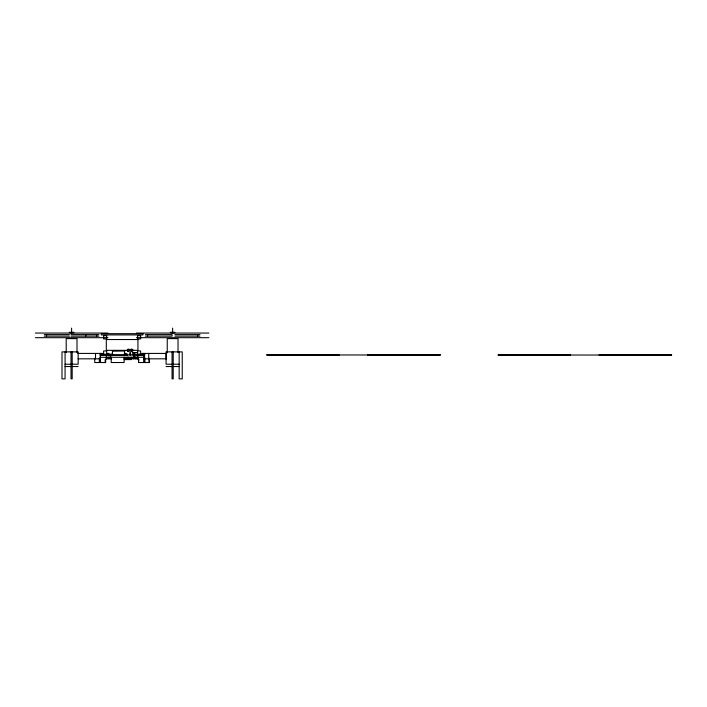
<?xml version="1.0" encoding="UTF-8"?>
<svg xmlns="http://www.w3.org/2000/svg" width="707" height="707" viewBox="0 0 707 707"><rect width="100%" height="100%" fill="white"/><g stroke="black" fill="none" stroke-linecap="round" stroke-linejoin="round"><path stroke-width="1.06" d="M105.219 362.523L105.202 359.978L106.421 358.44L106.306 354.967M94.729 358.325L94.747 362.523L105.652 362.523L105.643 359.978L106.421 358.44M112.475 355.197L112.475 350.725L112.475 355.197L124.662 355.197L124.662 350.725L112.475 350.725M112.705 350.955L124.662 350.725M406.083 355.002L410.573 354.967L408.655 354.949M410.537 354.967L413.622 354.949M297.78 354.967L296.427 354.976L300.917 355.02M296.48 354.976L293.378 354.967M402.619 355.073L397.52 355.02L401.956 355.073M633.331 354.861L628.903 354.914L635.399 354.949L634.824 354.976M637.467 354.861L645.005 354.896L638.103 354.941M375.947 355.011L367.773 355.135L440.187 355.047L367.773 355.029L375.947 355.214M397.688 355.011L401.956 354.976L400.736 354.985M309.312 355.038L307.262 355.011L309.454 355.038M408.69 355.055L409.415 355.029L405.411 355.073M409.698 355.055L413.622 355.029L409.22 355.002M632.703 354.861L628.841 354.896L631.581 354.914M606.641 355.082L599.147 354.896L607.675 354.711M383.768 355.241L380.976 355.259L385.554 355.223L380.101 355.179L400.728 354.994L400.197 355.02M655.539 354.658L599.227 354.781L607.331 354.923M399.031 355.047L399.738 355.055L397.961 355.02M407.833 355.064L409.371 354.967L406.083 354.994M409.698 354.976L406.719 354.994L440.267 354.843L380.119 354.976M554.076 354.737L560.536 354.737M537.638 354.887L536.427 354.896L539.759 354.905L537.064 354.932L538.354 354.887M556.356 354.72L552.83 354.755L570.611 354.773L524.762 354.967M384.679 355.214L403.008 355.082M535.376 354.896L558.283 354.755M538.999 354.923L540.917 354.896L538.646 354.896M627.622 354.87L631.333 354.834M640.613 354.967L638.686 354.976M377.847 355.197L380.967 355.188M399.384 354.994L401.32 354.994M532.3 354.914L531.09 354.914L532.963 354.949M559.803 354.737L563.09 354.72L562.436 354.72M401.505 354.976L403.317 354.967L399.738 355.02M406.525 355.002L404.722 355.011L408.69 354.958M378.581 355.206L375.293 355.206L406.392 355.126M531.858 354.914L533.661 354.905M535.066 354.941L536.056 354.941M609.947 354.737L616.937 354.702L608.144 354.737M524.983 355.108L498.117 355.073L557.399 354.72M533.511 354.905L535.217 354.949M632.889 354.852L634.002 354.861M636.795 354.941L637.908 354.923M630.414 354.914L632.12 354.949M641.081 354.976L641.956 354.896L638.103 354.861M298.699 354.976L297.629 354.985L299.697 355.011M331.053 355.214L339.227 355.153L302.402 354.967M378.581 355.002L375.293 355.02L385.554 354.967L380.976 354.967M614.153 354.958L616.937 354.967L606.641 354.914L608.453 354.923M633.702 354.852L634.692 354.852M615.143 354.967L610.645 354.914M636.106 354.941L637.908 354.852M613.411 354.967L614.109 354.967M69.286 332.29L73.917 332.29M170.325 332.29L174.947 332.29M69.86 332.75L73.608 332.75M170.9 332.75L174.638 332.75M35.35 333.059L107.853 333.059M136.389 333.059L208.883 333.059M44.249 334.605L69.436 334.605M71 334.605L98.945 334.605M145.288 334.605L172.04 334.605L172.04 336.143L145.288 336.143M174.868 334.605L199.984 334.605M44.249 336.143L69.436 336.143M71 336.143L98.945 336.143M174.868 336.143L199.984 336.143M35.35 337.69L107.853 337.69M136.389 337.69L208.883 337.69M132.262 352.652L137.609 352.652M132.633 352.802L135.947 352.802M77.85 353.42L102.506 353.42L102.506 354.967M166.711 353.42L141.736 353.42L141.736 354.967M124.22 353.73L126.085 353.73M125.705 354.198L127.773 354.198M132.218 354.499L132.996 354.967M108.701 354.658L110.239 354.658M112.705 354.658L111.167 354.967M124.432 354.658L125.979 354.658M144.802 354.658L139.73 354.967M634.382 354.843L611.484 354.746L636.256 354.843M538.177 354.896L542.136 354.879M99.775 354.967L144.802 354.967M266.733 354.967L404.872 354.976M498.117 354.967L671.65 355.091L655.539 354.896M310.762 355.055L305.044 354.994L306.971 355.047L305.68 355.002M377.847 355.011L380.101 355.011M403.167 355.082L404.872 355.082L402.318 355.02L403.317 355.073M616.062 354.958L615.284 354.958M636.256 354.949L609.77 355.108M635.399 355.197L671.65 354.896L635.399 354.79M99.979 357.282L144.696 357.282M108.551 357.592L110.098 357.592M126.253 357.592L127.49 357.282M135.55 357.592L134.003 357.282M109.134 357.742L109.444 357.282M111.441 357.742L111.14 357.282M135.62 357.742L136.398 357.742M126.279 358.051L124.812 358.051L124.812 357.282M126.933 358.051L130.017 358.051M130.221 358.051L133.305 358.051M136.398 358.051L135.62 358.051L135.62 357.282M138.121 354.967L137.812 354.499L137.83 358.44L139.032 359.978L138.581 359.978L138.599 362.523M78.07 358.82L100.332 358.82L100.332 353.42M111.273 358.82L108.922 358.82L108.922 357.282M123.902 358.82L138.351 358.82M166.578 358.82L143.91 358.82L143.91 353.42M124.202 359.589L131.387 359.589L131.387 357.282M105.202 359.978L105.652 359.978M138.581 362.523L149.504 362.523L149.486 358.325M65.044 364.22L70.744 364.22M71.601 364.22L78.159 364.22L78.159 351.883L61.995 351.883L61.995 378.872L65.079 378.872L65.079 351.883M171.783 364.22L166.083 364.22L166.083 351.883L182.238 351.883L182.238 378.872L179.154 378.872L179.154 351.883M172.641 364.22L179.189 364.22M65.044 366.535L70.894 366.535M71.601 366.535L78.159 366.535M166.083 366.535L171.934 366.535M172.641 366.535L179.189 366.535M636.106 354.852L637.095 354.852M633.702 354.949L634.692 354.958M607.764 354.914L613.331 354.967M404.722 354.985L405.712 354.976M298.99 354.967L300.917 354.976M326.881 355.214L266.813 354.87L302.985 354.861M632.889 354.905L634.002 354.941M405.411 354.985L406.525 354.985M304.381 355.038L305.495 355.038L300.475 355.02M302.278 354.985L304.682 355.038M609.213 354.72L606.668 354.72M633.331 354.941L612.359 354.958M633.03 355.082L635.399 355.091M608.497 354.728L610.698 354.728M327.686 355.188L331.707 355.214L321.446 355.179L326.024 355.214M608.144 354.932L609.77 354.941M627.622 354.923L631.333 354.958M396.238 355.064L399.95 355.091M303.992 355.038L328.437 355.188M616.062 354.711L612.359 354.675M322.507 355.179L323.673 355.188M629.725 354.923L630.202 354.932M124.662 355.197L124.432 350.955M137.821 358.44L138.599 359.978M197.721 334.605L197.721 336.143M178.031 352.484L178.031 338.618L167.241 338.618L167.241 352.484M173.215 351.883L173.215 378.872L172.057 378.872L172.057 351.883M172.641 328.128L172.641 332.75M166.172 353.42L166.172 358.82M148.947 358.325L148.956 362.523M148.717 353.42L148.717 358.82M147.551 334.605L147.551 336.143M144.917 358.325L144.917 362.523M144.564 353.42L144.564 358.82M144.378 357.282L144.378 362.523M143.83 357.282L143.83 362.523M143.609 353.42L143.609 354.658M142.823 353.42L142.823 354.967M139.244 354.198L139.244 354.967M137.609 354.198L137.547 350.955L140.631 350.955L140.631 354.198L137.388 354.198L137.388 354.967M137.087 357.282L137.087 358.82M136.964 354.967L136.964 354.499L136.654 354.967M136.389 354.967L136.389 354.499L135.62 354.967M135.912 357.282L135.912 357.742M135.815 357.282L135.815 357.742M135.55 357.282L135.55 358.82M135.408 357.282L135.408 358.511M135.267 357.592L134.392 357.282M134.966 357.282L135.01 358.051L134.233 358.051L134.233 357.282M134.657 357.282L134.657 357.742M134.383 354.967L133.605 354.499L133.72 358.82M134.109 354.198L134.109 354.967M133.906 353.42L133.906 354.967M133.19 352.652L133.19 354.198M131.537 357.282L131.537 358.82M130.68 354.967L129.911 354.499L129.911 354.967M130.521 352.652L130.521 353.765M129.752 352.652L129.752 353.765M128.709 357.282L128.709 358.051M128.453 357.282L128.453 358.82M127.481 354.967L127.481 354.499L127.172 354.967M127.287 354.499L127.287 354.967M126.323 354.967L126.323 354.499L126.014 354.967M126.253 357.282L126.253 358.82M125.766 353.73L125.766 354.967M124.123 357.282L124.123 362.523L111.167 362.523L111.273 357.282M111.971 353.73L111.971 354.967M111.582 354.967L111.582 354.499L110.813 354.967M110.937 354.967L110.937 354.198L110.168 354.198L110.168 354.967M110.672 357.282L110.672 357.742L109.983 357.282M110.548 354.967L110.548 357.282M110.292 357.282L110.363 357.742M109.125 354.967L109.125 353.73L107.968 353.73L107.968 354.967M109.134 357.282L109.205 357.742M108.701 354.967L108.701 353.42L107.155 353.42L107.155 354.967M108.551 357.282L108.551 358.82L107.013 358.82L107.013 357.282M108.233 354.967L105.608 354.967M104.503 354.967L100.518 354.967M102.321 354.658L102.294 354.499M101.41 353.42L101.41 354.967M100.633 353.42L100.633 354.658M100.421 357.282L100.421 362.523M99.873 358.325L99.873 362.523M99.325 358.325L99.325 362.523M96.691 334.605L96.691 336.143M95.516 353.42L95.516 358.82M85.777 334.605L85.777 336.143M77.001 352.484L77.001 338.618L66.202 338.618L66.202 352.484M72.176 351.883L72.176 378.872L71.018 378.872L71.018 351.883M71.601 328.128L71.601 332.75M46.512 334.605L46.512 336.143M527.846 354.949L531.664 354.958L527.864 354.949M529.013 354.941L531.081 354.958L529.013 354.941M536.869 354.941L535.765 354.941L536.869 354.887M142.947 333.677L101.295 333.677L101.295 334.915L142.947 334.915L142.947 333.677M106.695 335.684L103.611 335.684L103.611 338.927L106.695 338.927L106.695 335.684M140.631 335.684L137.547 335.684L137.547 338.927L140.631 338.927L140.631 335.684M137.927 339.537L106.306 339.537L106.306 350.336L137.927 350.336L137.927 339.537M106.695 350.955L103.611 350.955L103.611 354.198L106.695 354.198L106.695 350.955M632.703 354.914L631.413 354.905L632.703 354.941M127.905 351.406A1.237 1.237 0 0 0 129.752 350.336A1.237 1.237 0 0 0 127.905 349.267A1.237 1.237 0 0 0 127.905 351.406M131.14 351.406A1.237 1.237 0 0 0 132.996 350.336A1.237 1.237 0 0 0 131.14 349.267A1.237 1.237 0 0 0 131.14 351.406"/></g></svg>
